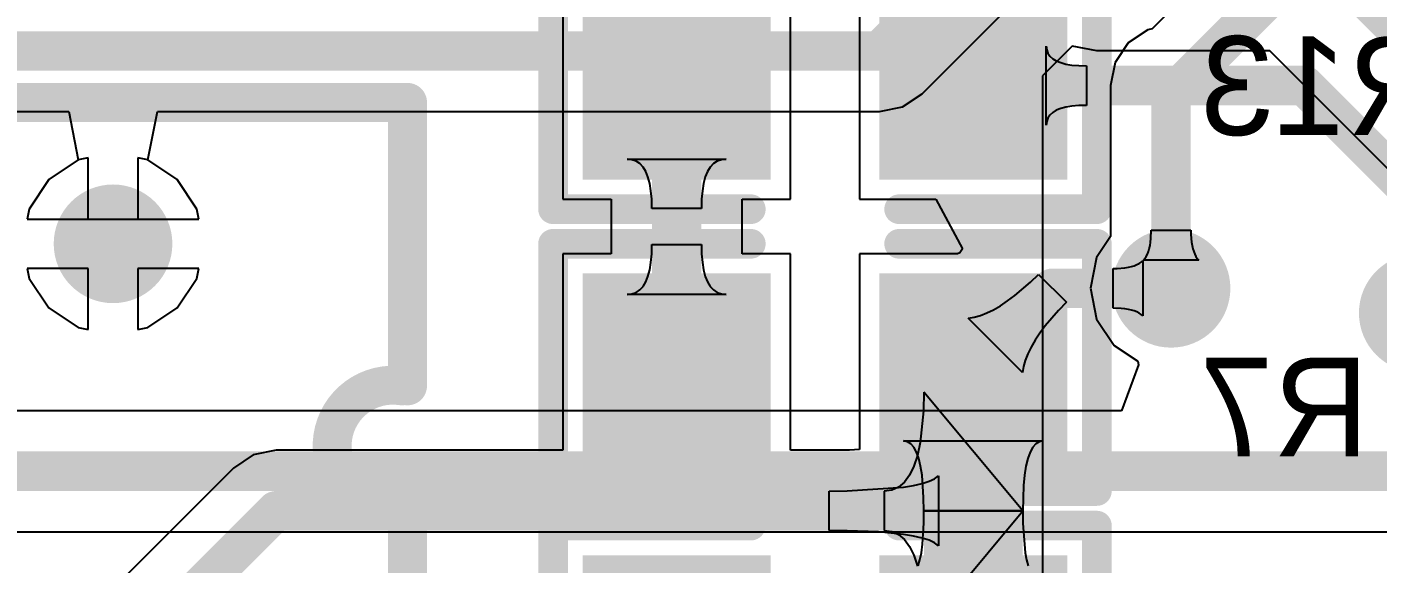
# Model space of a CAD drawing. Header units: millimetres. Extents: x -48 to 118, y -9 to 132.
# Drawn here: x 100.78 to 107.71, y 80.07 to 82.83 of the extents above; entities that cross this region are included whole.
import ezdxf

# ---------------------------------------------------------------- set-up
doc = ezdxf.new("R2010")
doc.units = ezdxf.units.MM
for name, color, linetype in [('BottomLayer', 5, 'Continuous'), ('BottomOverlay', 54, 'Continuous'), ('BottomPaste', 16, 'Continuous'), ('BottomSolder', 6, 'Continuous'), ('MultiLayer', 9, 'Continuous'), ('TopLayer', 1, 'Continuous'), ('TopSolder', 216, 'Continuous'), ('ViaHoleLayer', 16, 'Continuous')]:
    doc.layers.add(name, color=color, linetype=linetype)

# ---------------------------------------------------------------- blocks, each defined once
blk = doc.blocks.new('R0603_B_55')
at = {"layer": 'BottomLayer'}
for points in [[(-0.381, -0.381), (0.381, -0.381), (-0.381, 0.381), (0.381, 0.381)], [(1.143, -0.381), (1.905, -0.381), (1.143, 0.381), (1.905, 0.381)]]:
    blk.add_solid(points, dxfattribs=at)
at = {"layer": 'BottomOverlay', "const_width": 0.1524}
for points in [[(-0.635, -0.635), (-0.635, 0.635)], [(-0.635, 0.635), (0.381, 0.635)], [(1.143, 0.635), (2.159, 0.635)], [(2.159, -0.635), (2.159, 0.635)], [(-0.635, -0.635), (0.381, -0.635)], [(1.143, -0.635), (2.159, -0.635)]]:
    blk.add_lwpolyline(points, dxfattribs=at)
at = {"layer": 'BottomOverlay', "const_width": 0.0762}
for points in [[(-0.6731, 0.635, 1), (-0.5969, 0.635, 1)], [(-0.6731, 0.635, 1), (-0.5969, 0.635, 1)], [(0.3429, 0.635, 1), (0.4191, 0.635, 1)], [(1.1049, 0.635, 1), (1.1811, 0.635, 1)], [(2.1209, 0.635, 1), (2.1971, 0.635, 1)], [(2.1209, 0.635, 1), (2.1971, 0.635, 1)], [(-0.6731, -0.635, 1), (-0.5969, -0.635, 1)], [(-0.6731, -0.635, 1), (-0.5969, -0.635, 1)], [(0.3429, -0.635, 1), (0.4191, -0.635, 1)], [(1.1049, -0.635, 1), (1.1811, -0.635, 1)], [(2.1209, -0.635, 1), (2.1971, -0.635, 1)], [(2.1209, -0.635, 1), (2.1971, -0.635, 1)]]:
    blk.add_lwpolyline(points, format="xyb", close=True, dxfattribs=at)
at = {"layer": 'BottomPaste'}
for points in [[(-0.381, -0.381), (0.381, -0.381), (-0.381, 0.381), (0.381, 0.381)], [(1.143, -0.381), (1.905, -0.381), (1.143, 0.381), (1.905, 0.381)]]:
    blk.add_solid(points, dxfattribs=at)
at = {"layer": 'BottomSolder'}
for points in [[(-0.4826, -0.4826), (0.4826, -0.4826), (-0.4826, 0.4826), (0.4826, 0.4826)], [(1.0414, -0.4826), (2.0066, -0.4826), (1.0414, 0.4826), (2.0066, 0.4826)]]:
    blk.add_solid(points, dxfattribs=at)
blk = doc.blocks.new('R0603_B_59')
at = {"layer": 'BottomLayer'}
for points in [[(-0.381, -0.381), (0.381, -0.381), (-0.381, 0.381), (0.381, 0.381)], [(1.143, -0.381), (1.905, -0.381), (1.143, 0.381), (1.905, 0.381)]]:
    blk.add_solid(points, dxfattribs=at)
at = {"layer": 'BottomOverlay', "const_width": 0.1524}
for points in [[(-0.635, -0.635), (-0.635, 0.635)], [(-0.635, 0.635), (0.381, 0.635)], [(1.143, 0.635), (2.159, 0.635)], [(2.159, -0.635), (2.159, 0.635)], [(-0.635, -0.635), (0.381, -0.635)], [(1.143, -0.635), (2.159, -0.635)]]:
    blk.add_lwpolyline(points, dxfattribs=at)
at = {"layer": 'BottomOverlay', "const_width": 0.0762}
for points in [[(-0.6731, 0.635, 1), (-0.5969, 0.635, 1)], [(-0.6731, 0.635, 1), (-0.5969, 0.635, 1)], [(0.3429, 0.635, 1), (0.4191, 0.635, 1)], [(1.1049, 0.635, 1), (1.1811, 0.635, 1)], [(2.1209, 0.635, 1), (2.1971, 0.635, 1)], [(2.1209, 0.635, 1), (2.1971, 0.635, 1)], [(-0.6731, -0.635, 1), (-0.5969, -0.635, 1)], [(-0.6731, -0.635, 1), (-0.5969, -0.635, 1)], [(0.3429, -0.635, 1), (0.4191, -0.635, 1)], [(1.1049, -0.635, 1), (1.1811, -0.635, 1)], [(2.1209, -0.635, 1), (2.1971, -0.635, 1)], [(2.1209, -0.635, 1), (2.1971, -0.635, 1)]]:
    blk.add_lwpolyline(points, format="xyb", close=True, dxfattribs=at)
at = {"layer": 'BottomPaste'}
for points in [[(-0.381, -0.381), (0.381, -0.381), (-0.381, 0.381), (0.381, 0.381)], [(1.143, -0.381), (1.905, -0.381), (1.143, 0.381), (1.905, 0.381)]]:
    blk.add_solid(points, dxfattribs=at)
at = {"layer": 'BottomSolder'}
for points in [[(-0.4826, -0.4826), (0.4826, -0.4826), (-0.4826, 0.4826), (0.4826, 0.4826)], [(1.0414, -0.4826), (2.0066, -0.4826), (1.0414, 0.4826), (2.0066, 0.4826)]]:
    blk.add_solid(points, dxfattribs=at)
blk = doc.blocks.new('R0603_B_65')
at = {"layer": 'BottomLayer'}
for points in [[(-0.381, -0.381), (0.381, -0.381), (-0.381, 0.381), (0.381, 0.381)], [(1.143, -0.381), (1.905, -0.381), (1.143, 0.381), (1.905, 0.381)]]:
    blk.add_solid(points, dxfattribs=at)
at = {"layer": 'BottomOverlay', "const_width": 0.1524}
for points in [[(-0.635, -0.635), (-0.635, 0.635)], [(-0.635, 0.635), (0.381, 0.635)], [(1.143, 0.635), (2.159, 0.635)], [(2.159, -0.635), (2.159, 0.635)], [(-0.635, -0.635), (0.381, -0.635)], [(1.143, -0.635), (2.159, -0.635)]]:
    blk.add_lwpolyline(points, dxfattribs=at)
at = {"layer": 'BottomOverlay', "const_width": 0.0762}
for points in [[(-0.6731, 0.635, 1), (-0.5969, 0.635, 1)], [(-0.6731, 0.635, 1), (-0.5969, 0.635, 1)], [(0.3429, 0.635, 1), (0.4191, 0.635, 1)], [(1.1049, 0.635, 1), (1.1811, 0.635, 1)], [(2.1209, 0.635, 1), (2.1971, 0.635, 1)], [(2.1209, 0.635, 1), (2.1971, 0.635, 1)], [(-0.6731, -0.635, 1), (-0.5969, -0.635, 1)], [(-0.6731, -0.635, 1), (-0.5969, -0.635, 1)], [(0.3429, -0.635, 1), (0.4191, -0.635, 1)], [(1.1049, -0.635, 1), (1.1811, -0.635, 1)], [(2.1209, -0.635, 1), (2.1971, -0.635, 1)], [(2.1209, -0.635, 1), (2.1971, -0.635, 1)]]:
    blk.add_lwpolyline(points, format="xyb", close=True, dxfattribs=at)
at = {"layer": 'BottomPaste'}
for points in [[(-0.381, -0.381), (0.381, -0.381), (-0.381, 0.381), (0.381, 0.381)], [(1.143, -0.381), (1.905, -0.381), (1.143, 0.381), (1.905, 0.381)]]:
    blk.add_solid(points, dxfattribs=at)
at = {"layer": 'BottomSolder'}
for points in [[(-0.4826, -0.4826), (0.4826, -0.4826), (-0.4826, 0.4826), (0.4826, 0.4826)], [(1.0414, -0.4826), (2.0066, -0.4826), (1.0414, 0.4826), (2.0066, 0.4826)]]:
    blk.add_solid(points, dxfattribs=at)
blk = doc.blocks.new('U_TSSOP14_B_136')
at = {"layer": 'BottomOverlay', "const_width": 0.2}
for points in [[(5.015, 4.225), (5.015, -0.325)], [(2.9408, -0.2942), (2.91, -0.325)], [(1.585, -0.325), (2.91, -0.325)], [(3.5589, -0.325), (5.015, -0.325)]]:
    blk.add_lwpolyline(points, dxfattribs=at)
blk.add_lwpolyline([(2.9408, -0.2942, -1.157092), (3.5589, -0.2963)], format="xyb", dxfattribs=at)
at = {"layer": 'BottomOverlay', "const_width": 0.1}
for points in [[(2.8908, -0.2942, 1), (2.9908, -0.2942, 1)], [(2.8908, -0.2942, 1), (2.9908, -0.2942, 1)], [(3.5089, -0.2963, 1), (3.6089, -0.2963, 1)], [(2.86, -0.325, 1), (2.96, -0.325, 1)], [(2.86, -0.325, 1), (2.96, -0.325, 1)], [(3.5089, -0.325, 1), (3.6089, -0.325, 1)], [(4.965, -0.325, 1), (5.065, -0.325, 1)], [(4.965, -0.325, 1), (5.065, -0.325, 1)]]:
    blk.add_lwpolyline(points, format="xyb", close=True, dxfattribs=at)

msp = doc.modelspace()

# ---------------------------------------------------------------- linework, layer by layer
at = {"layer": 'BottomLayer'}
for p, q in [((103.5304, 83.1088), (103.5304, 81.9404)), ((103.5304, 83.1088), (103.5304, 81.9404)), ((104.6988, 81.9404), (104.6988, 83.1088)), ((104.6988, 81.9404), (104.6988, 83.1088)), ((105.0544, 83.1088), (105.0544, 81.9404)), ((105.0544, 83.1088), (105.0544, 81.9404)), ((106.1466, 82.7278), (105.9942, 82.5754)), ((106.0135, 82.3214), (106.0135, 82.7278)), ((106.0135, 82.7278), (106.0156, 82.7085)), ((106.0156, 82.7085), (106.0218, 82.6912)), ((106.0218, 82.6912), (106.0321, 82.676)), ((106.0321, 82.676), (106.0465, 82.6628)), ((106.2736, 82.7024), (106.1466, 82.7278)), ((107.1626, 82.7024), (106.2736, 82.7024)), ((107.823, 82.042), (107.1626, 82.7024)), ((106.0465, 82.6628), (106.0651, 82.6516)), ((106.0651, 82.6516), (106.0878, 82.6425)), ((106.0878, 82.6425), (106.1146, 82.6353)), ((106.1146, 82.6353), (106.1455, 82.6303)), ((106.1455, 82.6303), (106.1806, 82.6272)), ((106.1806, 82.6272), (106.2198, 82.6262)), ((106.2198, 82.6262), (106.2198, 82.423)), ((105.9942, 82.5754), (105.9942, 79.502)), ((106.0651, 82.3976), (106.0465, 82.3864)), ((106.0878, 82.4067), (106.0651, 82.3976)), ((106.1146, 82.4139), (106.0878, 82.4067)), ((106.1455, 82.4189), (106.1146, 82.4139)), ((106.1806, 82.422), (106.1455, 82.4189)), ((106.2198, 82.423), (106.1806, 82.422)), ((106.0156, 82.3407), (106.0135, 82.3214)), ((106.0218, 82.358), (106.0156, 82.3407)), ((106.0321, 82.3732), (106.0218, 82.358)), ((106.0465, 82.3864), (106.0321, 82.3732)), ((101.0406, 82.1425), (100.8894, 82.0414)), ((101.0406, 82.1425), (100.8894, 82.0414)), ((101.092, 82.1527), (101.0406, 82.1425)), ((101.092, 82.1527), (101.0406, 82.1425)), ((101.092, 81.8388), (101.092, 82.1527)), ((101.092, 81.8388), (101.092, 82.1527)), ((101.3974, 82.1425), (101.346, 82.1527)), ((101.346, 82.1527), (101.346, 81.8388)), ((101.3974, 82.1425), (101.346, 82.1527)), ((101.346, 82.1527), (101.346, 81.8388)), ((101.5486, 82.0414), (101.3974, 82.1425)), ((101.5486, 82.0414), (101.3974, 82.1425)), ((103.8847, 82.1441), (103.8606, 82.1466)), ((103.8606, 82.1466), (104.3686, 82.1466)), ((103.9063, 82.1365), (103.8847, 82.1441)), ((103.9254, 82.1238), (103.9063, 82.1365)), ((103.9419, 82.106), (103.9254, 82.1238)), ((104.3038, 82.1238), (104.2873, 82.106)), ((104.3229, 82.1365), (104.3038, 82.1238)), ((104.3445, 82.1441), (104.3229, 82.1365)), ((104.3686, 82.1466), (104.3445, 82.1441)), ((103.9559, 82.0831), (103.9419, 82.106)), ((103.9673, 82.0552), (103.9559, 82.0831)), ((103.9762, 82.0222), (103.9673, 82.0552)), ((104.2619, 82.0552), (104.253, 82.0222)), ((104.2734, 82.0831), (104.2619, 82.0552)), ((104.2873, 82.106), (104.2734, 82.0831)), ((100.8894, 82.0414), (100.7883, 81.8902)), ((100.8894, 82.0414), (100.7883, 81.8902)), ((101.6497, 81.8902), (101.5486, 82.0414)), ((101.6497, 81.8902), (101.5486, 82.0414)), ((103.9825, 81.9841), (103.9762, 82.0222)), ((103.9863, 81.9409), (103.9825, 81.9841)), ((104.2467, 81.9841), (104.2429, 81.9409)), ((104.253, 82.0222), (104.2467, 81.9841)), ((103.5304, 81.9404), (103.7779, 81.9404)), ((103.5304, 81.9404), (103.7779, 81.9404)), ((103.7779, 81.9404), (103.7779, 81.661)), ((103.7779, 81.9404), (103.7779, 81.661)), ((103.9876, 81.8926), (103.9863, 81.9409)), ((104.2429, 81.9409), (104.2416, 81.8926)), ((104.4513, 81.661), (104.4513, 81.9404)), ((104.4513, 81.9404), (104.6988, 81.9404)), ((104.4513, 81.661), (104.4513, 81.9404)), ((104.4513, 81.9404), (104.6988, 81.9404)), ((105.0544, 81.9404), (105.4469, 81.9404)), ((105.0544, 81.9404), (105.4469, 81.9404)), ((105.4469, 81.9404), (105.5836, 81.6864)), ((105.4469, 81.9404), (105.5836, 81.6864)), ((100.7883, 81.8902), (100.7781, 81.8388)), ((100.7883, 81.8902), (100.7781, 81.8388)), ((101.6599, 81.8388), (101.6497, 81.8902)), ((101.6599, 81.8388), (101.6497, 81.8902)), ((104.2416, 81.8926), (103.9876, 81.8926)), ((100.7781, 81.8388), (101.092, 81.8388)), ((100.7781, 81.8388), (101.092, 81.8388)), ((101.346, 81.8388), (101.6599, 81.8388)), ((101.346, 81.8388), (101.6599, 81.8388)), ((103.9863, 81.6599), (103.9876, 81.7087)), ((103.9876, 81.7087), (104.2416, 81.7087)), ((104.2416, 81.7087), (104.2429, 81.6599)), ((103.7779, 81.661), (103.5304, 81.661)), ((103.5304, 81.661), (103.5304, 80.651)), ((103.7779, 81.661), (103.5304, 81.661)), ((103.5304, 81.661), (103.5304, 80.651)), ((103.9825, 81.6162), (103.9863, 81.6599)), ((104.2429, 81.6599), (104.2467, 81.6162)), ((104.6988, 81.661), (104.4513, 81.661)), ((104.6988, 81.661), (104.4513, 81.661)), ((104.6988, 80.651), (104.6988, 81.661)), ((104.6988, 80.651), (104.6988, 81.661)), ((105.5569, 81.661), (105.0544, 81.661)), ((105.0544, 81.661), (105.0544, 80.6543)), ((105.5569, 81.661), (105.0544, 81.661)), ((105.0544, 81.661), (105.0544, 80.6543)), ((105.5703, 81.6662), (105.5569, 81.661)), ((105.5703, 81.6662), (105.5569, 81.661)), ((105.5836, 81.6864), (105.5703, 81.6662)), ((105.5836, 81.6864), (105.5703, 81.6662)), ((101.092, 81.5848), (100.7781, 81.5848)), ((100.7781, 81.5848), (100.7883, 81.5334)), ((101.092, 81.5848), (100.7781, 81.5848)), ((100.7781, 81.5848), (100.7883, 81.5334)), ((101.092, 81.2709), (101.092, 81.5848)), ((101.092, 81.2709), (101.092, 81.5848)), ((101.6599, 81.5848), (101.346, 81.5848)), ((101.346, 81.5848), (101.346, 81.2709)), ((101.6599, 81.5848), (101.346, 81.5848)), ((101.346, 81.5848), (101.346, 81.2709)), ((101.6497, 81.5334), (101.6599, 81.5848)), ((101.6497, 81.5334), (101.6599, 81.5848)), ((103.9673, 81.5442), (103.9762, 81.5777)), ((103.9762, 81.5777), (103.9825, 81.6162)), ((104.2467, 81.6162), (104.253, 81.5777)), ((104.253, 81.5777), (104.2619, 81.5442)), ((106.3567, 81.5848), (106.3786, 81.5852)), ((106.3567, 81.3816), (106.3567, 81.5848)), ((106.3786, 81.5852), (106.4179, 81.5885)), ((106.4179, 81.5885), (106.4354, 81.5913)), ((106.4354, 81.5913), (106.4514, 81.595)), ((106.4514, 81.595), (106.4659, 81.5994)), ((106.4659, 81.5994), (106.479, 81.6047)), ((106.479, 81.6047), (106.4906, 81.6108)), ((106.4906, 81.6108), (106.5008, 81.6177)), ((106.5008, 81.6177), (106.5095, 81.6254)), ((106.5095, 81.6254), (106.5095, 81.341)), ((100.7883, 81.5334), (100.8894, 81.3822)), ((100.7883, 81.5334), (100.8894, 81.3822)), ((101.5486, 81.3822), (101.6497, 81.5334)), ((101.5486, 81.3822), (101.6497, 81.5334)), ((103.9419, 81.4928), (103.9559, 81.516)), ((103.9559, 81.516), (103.9673, 81.5442)), ((104.2619, 81.5442), (104.2734, 81.516)), ((104.2734, 81.516), (104.2873, 81.4928)), ((105.8527, 81.4467), (105.9318, 81.5151)), ((105.9318, 81.5151), (105.9732, 81.555)), ((105.9732, 81.555), (106.1169, 81.4114)), ((103.8606, 81.4517), (103.8847, 81.4543)), ((104.3686, 81.4517), (103.8606, 81.4517)), ((103.8847, 81.4543), (103.9063, 81.462)), ((103.9063, 81.462), (103.9254, 81.4748)), ((103.9254, 81.4748), (103.9419, 81.4928)), ((104.2873, 81.4928), (104.3038, 81.4748)), ((104.3038, 81.4748), (104.3229, 81.462)), ((104.3229, 81.462), (104.3445, 81.4543)), ((104.3445, 81.4543), (104.3686, 81.4517)), ((105.8148, 81.4184), (105.8527, 81.4467)), ((100.8894, 81.3822), (101.0406, 81.2811)), ((100.8894, 81.3822), (101.0406, 81.2811)), ((101.3974, 81.2811), (101.5486, 81.3822)), ((101.3974, 81.2811), (101.5486, 81.3822)), ((105.6748, 81.3436), (105.7081, 81.3565)), ((105.7081, 81.3565), (105.7425, 81.3732)), ((105.7425, 81.3732), (105.7781, 81.3939)), ((105.7781, 81.3939), (105.8148, 81.4184)), ((106.0769, 81.37), (106.0086, 81.2908)), ((106.1169, 81.4114), (106.0769, 81.37)), ((106.399, 81.38), (106.3567, 81.3816)), ((106.4179, 81.3779), (106.399, 81.38)), ((106.4354, 81.3751), (106.4179, 81.3779)), ((106.4514, 81.3714), (106.4354, 81.3751)), ((106.4659, 81.367), (106.4514, 81.3714)), ((106.479, 81.3617), (106.4659, 81.367)), ((106.4906, 81.3556), (106.479, 81.3617)), ((105.6117, 81.3294), (105.6427, 81.3345)), ((105.8912, 81.0499), (105.6117, 81.3294)), ((105.6427, 81.3345), (105.6748, 81.3436)), ((106.0086, 81.2908), (105.9802, 81.253)), ((106.5008, 81.3487), (106.4906, 81.3556)), ((106.5095, 81.341), (106.5008, 81.3487)), ((101.0406, 81.2811), (101.092, 81.2709)), ((101.0406, 81.2811), (101.092, 81.2709)), ((101.346, 81.2709), (101.3974, 81.2811)), ((101.346, 81.2709), (101.3974, 81.2811)), ((105.9802, 81.253), (105.9557, 81.2162)), ((105.9351, 81.1807), (105.9183, 81.1463)), ((105.9557, 81.2162), (105.9351, 81.1807)), ((105.8963, 81.0809), (105.8912, 81.0499)), ((105.9054, 81.113), (105.8963, 81.0809)), ((105.9183, 81.1463), (105.9054, 81.113)), ((105.3846, 80.9498), (105.3826, 80.8533)), ((105.8926, 80.3402), (105.3846, 80.9498)), ((105.3826, 80.8533), (105.3663, 80.6907)), ((105.2998, 80.6953), (105.28, 80.6988)), ((105.28, 80.6988), (105.9972, 80.6988)), ((105.3176, 80.6845), (105.2998, 80.6953)), ((105.3333, 80.6666), (105.3176, 80.6845)), ((105.3469, 80.6415), (105.3333, 80.6666)), ((105.3663, 80.6907), (105.3521, 80.6247)), ((105.9439, 80.6666), (105.9303, 80.6415)), ((105.9596, 80.6845), (105.9439, 80.6666)), ((105.9774, 80.6953), (105.9596, 80.6845)), ((105.9972, 80.6988), (105.9774, 80.6953)), ((101.9383, 80.6273), (101.8375, 80.5599)), ((101.9383, 80.6273), (101.8375, 80.5599)), ((102.0572, 80.651), (101.9383, 80.6273)), ((102.0572, 80.651), (101.9383, 80.6273)), ((103.5304, 80.651), (102.0572, 80.651)), ((103.5304, 80.651), (102.0572, 80.651)), ((105.0023, 80.651), (104.6988, 80.651)), ((105.0023, 80.651), (104.6988, 80.651)), ((105.0544, 80.6543), (105.0023, 80.651)), ((105.0544, 80.6543), (105.0023, 80.651)), ((105.3521, 80.6247), (105.3338, 80.5688)), ((105.3584, 80.6092), (105.3469, 80.6415)), ((105.3679, 80.5697), (105.3584, 80.6092)), ((105.9188, 80.6092), (105.9093, 80.5697)), ((105.9303, 80.6415), (105.9188, 80.6092)), ((101.8375, 80.5599), (101.0218, 79.7443)), ((101.8375, 80.5599), (101.0218, 79.7443)), ((105.3338, 80.5688), (105.3115, 80.5231)), ((105.3752, 80.5231), (105.3679, 80.5697)), ((105.9093, 80.5697), (105.902, 80.5231)), ((104.9904, 80.4426), (105.2797, 80.4613)), ((104.9904, 80.4426), (105.2797, 80.4613)), ((105.2546, 80.4621), (105.22, 80.4469)), ((105.285, 80.4875), (105.2546, 80.4621)), ((105.2797, 80.4613), (105.3318, 80.4699)), ((105.2797, 80.4613), (105.3318, 80.4699)), ((105.3115, 80.5231), (105.285, 80.4875)), ((105.3318, 80.4699), (105.3757, 80.4801)), ((105.3318, 80.4699), (105.3757, 80.4801)), ((105.3836, 80.4083), (105.3752, 80.5231)), ((105.3757, 80.4801), (105.4116, 80.4918)), ((105.3757, 80.4801), (105.4116, 80.4918)), ((105.4116, 80.4918), (105.4394, 80.5051)), ((105.4116, 80.4918), (105.4394, 80.5051)), ((105.4394, 80.5051), (105.4591, 80.5199)), ((105.4394, 80.5051), (105.4591, 80.5199)), ((105.4591, 80.5199), (105.4591, 80.1605)), ((105.4591, 80.5199), (105.4591, 80.1605)), ((105.8968, 80.4693), (105.8926, 80.3402)), ((105.902, 80.5231), (105.8968, 80.4693)), ((104.8978, 80.4418), (104.9904, 80.4426)), ((104.8978, 80.4418), (104.9904, 80.4426)), ((104.8978, 80.2386), (104.8978, 80.4418)), ((104.8978, 80.2386), (104.8978, 80.4418)), ((105.22, 80.4469), (105.1814, 80.4418)), ((105.1814, 80.4418), (105.1814, 80.2386)), ((105.3846, 80.3402), (105.3836, 80.4083)), ((105.3838, 80.2763), (105.3846, 80.3402)), ((105.3846, 80.3402), (105.8926, 80.3402)), ((105.8926, 80.3402), (105.3846, 80.3402)), ((105.3846, 79.7306), (105.8926, 80.3402)), ((105.8926, 80.3402), (105.8934, 80.2763)), ((105.8926, 80.3402), (105.8926, 80.3402)), ((105.8926, 80.3402), (105.8926, 80.3402)), ((105.8926, 80.3402), (105.8926, 80.3402)), ((105.8926, 80.3402), (105.8926, 80.3402)), ((105.8926, 80.3402), (105.8926, 80.3402)), ((105.8926, 80.3402), (105.8926, 80.3402)), ((105.8926, 80.3402), (105.8926, 80.3402)), ((105.8926, 80.3402), (105.8926, 80.3402)), ((105.8926, 80.3402), (105.8926, 80.3402)), ((105.8926, 80.3402), (105.8926, 80.3402)), ((105.3775, 80.1687), (105.3838, 80.2763)), ((105.8934, 80.2763), (105.9053, 80.125)), ((104.9904, 80.2378), (104.8978, 80.2386)), ((104.9904, 80.2378), (104.8978, 80.2386)), ((105.1512, 80.2316), (104.9904, 80.2378)), ((105.1512, 80.2316), (104.9904, 80.2378)), ((105.2797, 80.2191), (105.1512, 80.2316)), ((105.2797, 80.2191), (105.1512, 80.2316)), ((105.1814, 80.2386), (105.22, 80.2335)), ((105.22, 80.2335), (105.2546, 80.2183)), ((105.2546, 80.2183), (105.285, 80.1929)), ((105.3318, 80.2105), (105.2797, 80.2191)), ((105.3318, 80.2105), (105.2797, 80.2191)), ((105.285, 80.1929), (105.3115, 80.1573)), ((105.3757, 80.2003), (105.3318, 80.2105)), ((105.3757, 80.2003), (105.3318, 80.2105)), ((105.4116, 80.1886), (105.3757, 80.2003)), ((105.4116, 80.1886), (105.3757, 80.2003)), ((105.4394, 80.1753), (105.4116, 80.1886)), ((105.4394, 80.1753), (105.4116, 80.1886)), ((105.3115, 80.1573), (105.3338, 80.1116)), ((105.3338, 80.1116), (105.3521, 80.0557)), ((105.3648, 80.088), (105.3719, 80.125)), ((105.3719, 80.125), (105.3775, 80.1687)), ((105.4591, 80.1605), (105.4394, 80.1753)), ((105.4591, 80.1605), (105.4394, 80.1753)), ((105.9053, 80.125), (105.9124, 80.088)), ((105.3561, 80.0577), (105.3648, 80.088)), ((105.9124, 80.088), (105.9211, 80.0577))]:
    msp.add_line(p, q, dxfattribs=at)
for points, const_width in [([(104.1146, 82.5246), (104.1146, 83.9724)], 0.254), ([(107.0864, 83.5406), (108.2294, 82.3976)], 0.2032), ([(104.1146, 81.0768), (104.1146, 82.5246)], 0.254), ([(105.6386, 82.5246), (107.3404, 82.5246)], 0.2032), ([(107.3404, 82.5246), (107.8738, 81.9912)], 0.2032), ([(105.6386, 81.0768), (106.045, 81.4832)], 0.2032), ([(106.045, 81.4832), (106.6546, 81.4832)], 0.2032), ([(105.6386, 80.3402), (105.6386, 81.0768)], 0.508), ([(105.6386, 79.629), (105.6386, 80.3402)], 0.508), ([(101.107, 79.39), (102.0572, 80.3402)], 0.2032), ([(102.0572, 80.3402), (105.6386, 80.3402)], 0.2032)]:
    msp.add_lwpolyline(points, dxfattribs=dict(at, const_width=const_width))
for points, const_width in [([(104.0511, 82.5246, 1), (104.1781, 82.5246, 1)], 0.127), ([(104.0511, 82.5246, 1), (104.1781, 82.5246, 1)], 0.127), ([(105.5878, 82.5246, 1), (105.6894, 82.5246, 1)], 0.1016), ([(107.2896, 82.5246, 1), (107.3912, 82.5246, 1)], 0.1016), ([(107.2896, 82.5246, 1), (107.3912, 82.5246, 1)], 0.1016), ([(101.1174, 81.7118, 1), (101.3206, 81.7118, 1)], 0.2032), ([(106.553, 81.4832, 1), (106.7562, 81.4832, 1)], 0.2032), ([(105.9942, 81.4832, 1), (106.0958, 81.4832, 1)], 0.1016), ([(105.9942, 81.4832, 1), (106.0958, 81.4832, 1)], 0.1016), ([(106.6038, 81.4832, 1), (106.7054, 81.4832, 1)], 0.1016), ([(105.5116, 81.0768, 1), (105.7656, 81.0768, 1)], 0.254), ([(104.0511, 81.0768, 1), (104.1781, 81.0768, 1)], 0.127), ([(105.5878, 81.0768, 1), (105.6894, 81.0768, 1)], 0.1016), ([(105.5116, 80.3402, 1), (105.7656, 80.3402, 1)], 0.254), ([(105.5116, 80.3402, 1), (105.7656, 80.3402, 1)], 0.254), ([(102.0064, 80.3402, 1), (102.108, 80.3402, 1)], 0.1016), ([(102.0064, 80.3402, 1), (102.108, 80.3402, 1)], 0.1016), ([(105.5878, 80.3402, 1), (105.6894, 80.3402, 1)], 0.1016)]:
    msp.add_lwpolyline(points, format="xyb", close=True, dxfattribs=dict(at, const_width=const_width))
at = {"layer": 'BottomSolder', "const_width": 0.3048}
for points in [[(101.0666, 81.7118, 1), (101.3714, 81.7118, 1)], [(106.5022, 81.4832, 1), (106.807, 81.4832, 1)], [(107.7722, 81.3562, 1), (108.077, 81.3562, 1)]]:
    msp.add_lwpolyline(points, format="xyb", close=True, dxfattribs=at)
at = {"layer": 'MultiLayer', "const_width": 0.2032}
for points in [[(101.1174, 81.7118, 1), (101.3206, 81.7118, 1)], [(106.553, 81.4832, 1), (106.7562, 81.4832, 1)]]:
    msp.add_lwpolyline(points, format="xyb", close=True, dxfattribs=at)
at = {"layer": 'TopLayer'}
for p, q in [((105.3757, 82.4827), (106.4574, 83.5643)), ((106.8518, 83.1105), (106.5573, 82.816)), ((106.5573, 82.816), (106.5357, 82.8117)), ((106.4349, 82.7443), (106.3675, 82.6435)), ((106.5357, 82.8117), (106.4349, 82.7443)), ((106.3675, 82.6435), (106.3438, 82.5246)), ((105.2749, 82.4153), (105.3757, 82.4827)), ((106.3438, 82.5246), (106.3438, 81.7496)), ((105.156, 82.3916), (105.2749, 82.4153)), ((99.428, 82.3916), (100.9912, 82.3916)), ((100.9912, 82.3916), (101.0406, 82.1425)), ((101.3974, 82.1425), (101.4468, 82.3916)), ((101.4468, 82.3916), (105.156, 82.3916)), ((101.0406, 82.1425), (100.8894, 82.0414)), ((101.5486, 82.0414), (101.3974, 82.1425)), ((100.8894, 82.0414), (100.7883, 81.8902)), ((101.6497, 81.8902), (101.5486, 82.0414)), ((100.7883, 81.8902), (100.7781, 81.8388)), ((101.6599, 81.8388), (101.6497, 81.8902)), ((100.7781, 81.8388), (101.6599, 81.8388)), ((106.5514, 81.7388), (106.553, 81.7811)), ((106.553, 81.7811), (106.7562, 81.7811)), ((106.7562, 81.7811), (106.7566, 81.7592)), ((106.3438, 81.7496), (106.2718, 81.6418)), ((106.5465, 81.7024), (106.5493, 81.7199)), ((106.5493, 81.7199), (106.5514, 81.7388)), ((106.7566, 81.7592), (106.7599, 81.7199)), ((106.7599, 81.7199), (106.7627, 81.7024)), ((106.2718, 81.6418), (106.2402, 81.4832)), ((106.5124, 81.6283), (106.5201, 81.637)), ((106.5201, 81.637), (106.527, 81.6472)), ((106.527, 81.6472), (106.5331, 81.6588)), ((106.5331, 81.6588), (106.5384, 81.6719)), ((106.5384, 81.6719), (106.5428, 81.6864)), ((106.5428, 81.6864), (106.5465, 81.7024)), ((106.7627, 81.7024), (106.7664, 81.6864)), ((106.7664, 81.6864), (106.7708, 81.6719)), ((106.7708, 81.6719), (106.7761, 81.6588)), ((106.7761, 81.6588), (106.7822, 81.6472)), ((106.7822, 81.6472), (106.7891, 81.637)), ((106.7891, 81.637), (106.7968, 81.6283)), ((101.092, 81.5848), (100.7781, 81.5848)), ((100.7781, 81.5848), (100.7883, 81.5334)), ((101.092, 81.2709), (101.092, 81.5848)), ((101.6599, 81.5848), (101.346, 81.5848)), ((101.346, 81.5848), (101.346, 81.2709)), ((101.6497, 81.5334), (101.6599, 81.5848)), ((106.7968, 81.6283), (106.5124, 81.6283)), ((100.7883, 81.5334), (100.8894, 81.3822)), ((101.5486, 81.3822), (101.6497, 81.5334)), ((106.2402, 81.4832), (106.2718, 81.3246)), ((100.8894, 81.3822), (101.0406, 81.2811)), ((101.3974, 81.2811), (101.5486, 81.3822)), ((106.2718, 81.3246), (106.3616, 81.1902)), ((101.0406, 81.2811), (101.092, 81.2709)), ((101.346, 81.2709), (101.3974, 81.2811)), ((106.3616, 81.1902), (106.4844, 81.1082)), ((106.4878, 81.0892), (106.4008, 80.8542)), ((106.4844, 81.1082), (106.4878, 81.0892)), ((106.4008, 80.8542), (98.3208, 80.8542)), ((95.1247, 80.2326), (109.2115, 80.2326))]:
    msp.add_line(p, q, dxfattribs=at)
at = {"layer": 'TopLayer', "const_width": 0.2032}
for points in [[(105.156, 82.7024), (106.426, 83.9724)], [(106.7054, 82.5246), (107.1626, 82.9818)], [(99.1616, 82.7024), (105.156, 82.7024)], [(106.6546, 82.5246), (106.7054, 82.5246)], [(106.6546, 81.4832), (106.6546, 82.5246)], [(94.996, 80.5434), (112.141, 80.5434)]]:
    msp.add_lwpolyline(points, dxfattribs=at)
at = {"layer": 'TopLayer'}
for points, const_width in [([(105.1052, 82.7024, 1), (105.2068, 82.7024, 1)], 0.1016), ([(105.1052, 82.7024, 1), (105.2068, 82.7024, 1)], 0.1016), ([(106.6038, 82.5246, 1), (106.7054, 82.5246, 1)], 0.1016), ([(106.6038, 82.5246, 1), (106.7054, 82.5246, 1)], 0.1016), ([(106.6546, 82.5246, 1), (106.7562, 82.5246, 1)], 0.1016), ([(106.6546, 82.5246, 1), (106.7562, 82.5246, 1)], 0.1016), ([(101.1174, 81.7118, 1), (101.3206, 81.7118, 1)], 0.2032), ([(106.553, 81.4832, 1), (106.7562, 81.4832, 1)], 0.2032), ([(106.6038, 81.4832, 1), (106.7054, 81.4832, 1)], 0.1016)]:
    msp.add_lwpolyline(points, format="xyb", close=True, dxfattribs=dict(at, const_width=const_width))
at = {"layer": 'TopSolder', "const_width": 0.3048}
for points in [[(101.0666, 81.7118, 1), (101.3714, 81.7118, 1)], [(106.5022, 81.4832, 1), (106.807, 81.4832, 1)], [(107.7722, 81.3562, 1), (108.077, 81.3562, 1)]]:
    msp.add_lwpolyline(points, format="xyb", close=True, dxfattribs=at)
at = {"layer": 'ViaHoleLayer', "const_width": 0.1016}
for points in [[(101.1682, 81.7118, 1), (101.2698, 81.7118, 1)], [(106.6038, 81.4832, 1), (106.7054, 81.4832, 1)]]:
    msp.add_lwpolyline(points, format="xyb", close=True, dxfattribs=at)

# ---------------------------------------------------------------- block references
at = {"rotation": 90}
msp.add_blockref('U_TSSOP14_B_136', (102.407, 77.4232), dxfattribs=at)
for name, p in [('R0603_B_65', (104.1146, 82.5246)), ('R0603_B_59', (104.1146, 81.0768)), ('R0603_B_55', (104.1146, 79.629))]:
    msp.add_blockref(name, p)

# ---------------------------------------------------------------- texts
at = {"layer": 'BottomOverlay', "text_generation_flag": 2}
for s, p in [('R13', (108.0516, 82.2706)), ('R7', (107.6706, 80.6196))]:
    msp.add_text(s, height=0.508, dxfattribs=at).set_placement(p)

doc.saveas('drawing.dxf')
